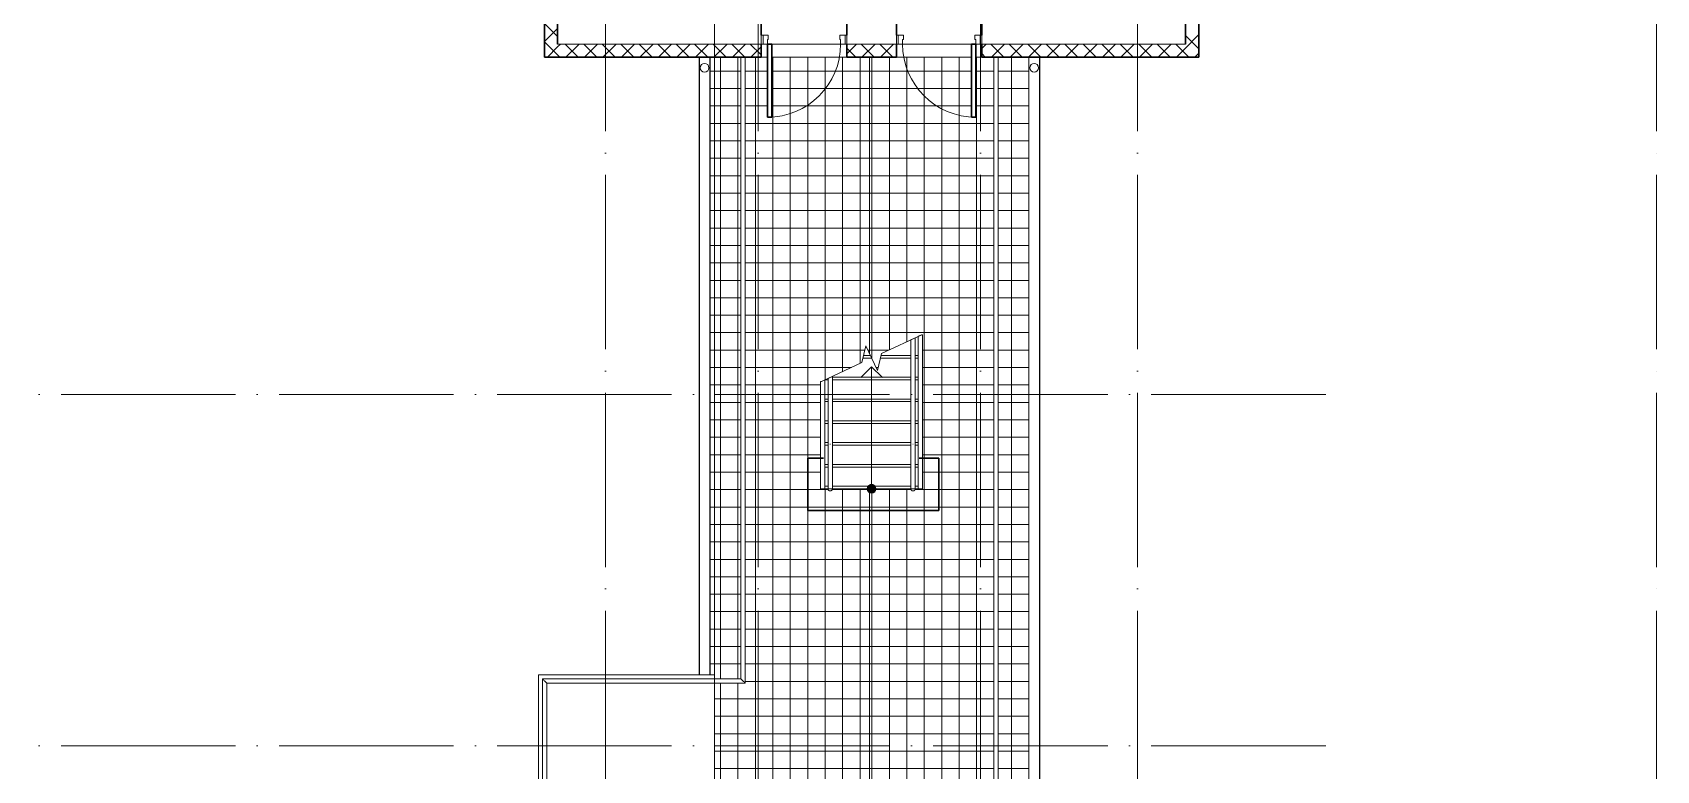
# Model space of a CAD drawing. Header units: millimetres. Extents: x -695119 to 412940, y -249585 to 622758.
# Drawn here: x 286370 to 304991, y 83329 to 91794 of the extents above; entities that cross this region are included whole.
import ezdxf

# ---------------------------------------------------------------- set-up
doc = ezdxf.new("R2010")
doc.units = ezdxf.units.MM
doc.linetypes.add('ADSK_Линия сетки', pattern=[25, 20, -2.5, 0, -2.5])
for name, color, linetype, lineweight in [('Двери', 8, 'Continuous', 9), ('Крыша', 252, 'Continuous', 9), ('Крыша штриховка', 252, 'Continuous', 9), ('Лестницы', 8, 'Continuous', 9), ('Линии', 7, 'Continuous', 9), ('Ограждение', 8, 'Continuous', 9), ('Оси', 252, 'Continuous', 9), ('Перекрытие', 252, 'Continuous', 18), ('Стены внутренние', 252, 'Continuous', 18), ('Стены штриховка', 7, 'Continuous', 9), ('Стрелки вверх', 7, 'Continuous', 18)]:
    doc.layers.add(name, color=color, linetype=linetype, lineweight=lineweight)

# ---------------------------------------------------------------- blocks, each defined once
blk = doc.blocks.new('план 2 этажа')
at = {"layer": 'Стрелки вверх', "true_color": 0x636466}
h = blk.add_hatch(color=251, dxfattribs=at)
edge = h.paths.add_edge_path()
edge.add_arc((295991, 86560), 50, 0, 360)
blk.add_hatch(color=251, dxfattribs=at).paths.add_polyline_path([(295991, 86510), (296018, 86518), (296036, 86539), (296040, 86567), (296029, 86592), (296005, 86608), (295977, 86608), (295953, 86592), (295941, 86567), (295945, 86539), (295964, 86518)])
at = {"layer": 'Двери', "color": 251, "true_color": 0x636466}
for p, q in [((294746, 91762), (294726, 91762)), ((294726, 91762), (294726, 91662)), ((294726, 91662), (294746, 91662)), ((294746, 91762), (294746, 91662)), ((294806, 91762), (294746, 91762)), ((294746, 91662), (294746, 91762)), ((294746, 91662), (294796, 91662)), ((294796, 91662), (294796, 91712)), ((294796, 91712), (294806, 91712)), ((294806, 91712), (294806, 91762)), ((295686, 91762), (295626, 91762)), ((295626, 91762), (295626, 91712)), ((295626, 91712), (295636, 91712)), ((295636, 91712), (295636, 91662)), ((295636, 91662), (295686, 91662)), ((295686, 91662), (295686, 91762)), ((295686, 91762), (295686, 91662)), ((295706, 91762), (295686, 91762)), ((295686, 91662), (295706, 91662)), ((295706, 91662), (295706, 91762)), ((296276, 91762), (296296, 91762)), ((296276, 91662), (296276, 91762)), ((296296, 91662), (296276, 91662)), ((296296, 91662), (296296, 91762)), ((296296, 91762), (296356, 91762)), ((296296, 91762), (296296, 91662)), ((296346, 91662), (296296, 91662)), ((296346, 91712), (296346, 91662)), ((296356, 91712), (296346, 91712)), ((296356, 91762), (296356, 91712)), ((297176, 91762), (297236, 91762)), ((297176, 91712), (297176, 91762)), ((297186, 91712), (297176, 91712)), ((297186, 91662), (297186, 91712)), ((297236, 91662), (297186, 91662)), ((297236, 91762), (297236, 91662)), ((297236, 91662), (297236, 91762)), ((297236, 91762), (297256, 91762)), ((297256, 91662), (297236, 91662)), ((297256, 91762), (297256, 91662))]:
    blk.add_line(p, q, dxfattribs=at)
at = {"layer": 'Двери', "color": 251, "lineweight": 30, "true_color": 0x636466}
for p, q in [((294846, 91662), (294796, 91662)), ((294796, 91662), (294796, 90822)), ((294846, 90822), (294846, 91662)), ((297136, 90822), (297136, 91662)), ((297136, 91662), (297186, 91662)), ((297186, 91662), (297186, 90822)), ((294796, 90822), (294846, 90822)), ((297186, 90822), (297136, 90822))]:
    blk.add_line(p, q, dxfattribs=at)
at = {"layer": 'Двери', "color": 251, "true_color": 0x636466}
for centre, start, end in [((294796, 91662), 270, 0), ((297186, 91662), 180, 270)]:
    blk.add_arc(centre, 840, start, end, dxfattribs=at)
at = {"layer": 'Крыша', "color": 251, "true_color": 0x636466}
for p, q in [((294014, 91510), (294014, 84426)), ((294016, 84426), (294016, 91510)), ((294137, 84426), (294137, 91510)), ((294139, 84426), (294139, 91510)), ((294726, 91510), (294796, 91510)), ((294846, 91510), (295706, 91510)), ((295966, 88113), (295966, 91510)), ((296276, 91510), (297136, 91510)), ((297186, 91510), (297256, 91510)), ((297793, 91510), (297793, 80814)), ((297795, 91510), (297795, 80816)), ((297916, 91510), (297916, 80937)), ((297918, 80939), (297918, 91510)), ((295966, 75814), (295966, 86560))]:
    blk.add_line(p, q, dxfattribs=at)
at = {"layer": 'Крыша штриховка', "color": 251, "linetype": 'Continuous', "true_color": 0x636466}
for p, q in [((294259, 91510), (294259, 84381)), ((294459, 91510), (294459, 84381)), ((294659, 91510), (294659, 75814)), ((294859, 91510), (294859, 75814)), ((295059, 91510), (295059, 75814)), ((295259, 91510), (295259, 75814)), ((295459, 91510), (295459, 87812)), ((295659, 91510), (295659, 87905)), ((295859, 91510), (295859, 87998)), ((295995, 88050), (295995, 91510)), ((296195, 88155), (296195, 91510)), ((296395, 88248), (296395, 91510)), ((296595, 80062), (296595, 91510)), ((296795, 80187), (296795, 91510)), ((296995, 80313), (296995, 91510)), ((297195, 80438), (297195, 91510)), ((297595, 80689), (297595, 91510)), ((294139, 91351), (294491, 91351)), ((294541, 91351), (294796, 91351)), ((294846, 91351), (295966, 91351)), ((297136, 91351), (295966, 91351)), ((297391, 91351), (297186, 91351)), ((297793, 91351), (297441, 91351)), ((294139, 91151), (294491, 91151)), ((294541, 91151), (294796, 91151)), ((294846, 91151), (295966, 91151)), ((297136, 91151), (295966, 91151)), ((297391, 91151), (297186, 91151)), ((297793, 91151), (297441, 91151)), ((294139, 90951), (294491, 90951)), ((294541, 90951), (294796, 90951)), ((294846, 90951), (295966, 90951)), ((297136, 90951), (295966, 90951)), ((297391, 90951), (297186, 90951)), ((297793, 90951), (297441, 90951)), ((294139, 90751), (294491, 90751)), ((294541, 90751), (295966, 90751)), ((297391, 90751), (295966, 90751)), ((297793, 90751), (297441, 90751)), ((294139, 90551), (294491, 90551)), ((294541, 90551), (295966, 90551)), ((297391, 90551), (295966, 90551)), ((297793, 90551), (297441, 90551)), ((294139, 90351), (294491, 90351)), ((294541, 90351), (295966, 90351)), ((297391, 90351), (295966, 90351)), ((297793, 90351), (297441, 90351)), ((294139, 90151), (294491, 90151)), ((294541, 90151), (295966, 90151)), ((297391, 90151), (295966, 90151)), ((297793, 90151), (297441, 90151)), ((294139, 89951), (294491, 89951)), ((294541, 89951), (295966, 89951)), ((297391, 89951), (295966, 89951)), ((297793, 89951), (297441, 89951)), ((294139, 89751), (294491, 89751)), ((294541, 89751), (295966, 89751)), ((297391, 89751), (295966, 89751)), ((297793, 89751), (297441, 89751)), ((294139, 89551), (294491, 89551)), ((294541, 89551), (295966, 89551)), ((297391, 89551), (295966, 89551)), ((297793, 89551), (297441, 89551)), ((294139, 89351), (294491, 89351)), ((294541, 89351), (295966, 89351)), ((297391, 89351), (295966, 89351)), ((297793, 89351), (297441, 89351)), ((294139, 89151), (294491, 89151)), ((294541, 89151), (295966, 89151)), ((297391, 89151), (295966, 89151)), ((297793, 89151), (297441, 89151)), ((294139, 88951), (294491, 88951)), ((294541, 88951), (295966, 88951)), ((297391, 88951), (295966, 88951)), ((297793, 88951), (297441, 88951)), ((294139, 88751), (294491, 88751)), ((294540, 88751), (295966, 88751)), ((297391, 88751), (295966, 88751)), ((297793, 88751), (297441, 88751)), ((294139, 88551), (294491, 88551)), ((294540, 88551), (295966, 88551)), ((297391, 88551), (295966, 88551)), ((297793, 88551), (297441, 88551)), ((294139, 88351), (294491, 88351)), ((294540, 88351), (295966, 88351)), ((297391, 88351), (295966, 88351)), ((297793, 88351), (297441, 88351)), ((294139, 88151), (294491, 88151)), ((294540, 88151), (295913, 88151)), ((295948, 88151), (295966, 88151)), ((296188, 88151), (295966, 88151)), ((297391, 88151), (296576, 88151)), ((297793, 88151), (297441, 88151)), ((294139, 87951), (294491, 87951)), ((294540, 87951), (295759, 87951)), ((296065, 87951), (296041, 87951)), ((297391, 87951), (296576, 87951)), ((297793, 87951), (297441, 87951)), ((294139, 87751), (294491, 87751)), ((294540, 87751), (295406, 87751)), ((297391, 87751), (296576, 87751)), ((297793, 87751), (297441, 87751)), ((294139, 87551), (294491, 87551)), ((294540, 87551), (295406, 87551)), ((297391, 87551), (296576, 87551)), ((297793, 87551), (297441, 87551)), ((294139, 87351), (294491, 87351)), ((294540, 87351), (295406, 87351)), ((297391, 87351), (296576, 87351)), ((297793, 87351), (297441, 87351)), ((294139, 87151), (294491, 87151)), ((294540, 87151), (295406, 87151)), ((297391, 87151), (296576, 87151)), ((297793, 87151), (297441, 87151)), ((294139, 86951), (294491, 86951)), ((294540, 86951), (295406, 86951)), ((297391, 86951), (296576, 86951)), ((297793, 86951), (297441, 86951)), ((294139, 86751), (294491, 86751)), ((294540, 86751), (295406, 86751)), ((297391, 86751), (296576, 86751)), ((297793, 86751), (297441, 86751)), ((294139, 86551), (294491, 86551)), ((294540, 86551), (295494, 86551)), ((295459, 86560), (295459, 75814)), ((295537, 86551), (295966, 86551)), ((295659, 86559), (295659, 75814)), ((295859, 86559), (295859, 75814)), ((296444, 86551), (295966, 86551)), ((295995, 79685), (295995, 86560)), ((296195, 79811), (296195, 86560)), ((296395, 79936), (296395, 86560)), ((297391, 86551), (296487, 86551)), ((297793, 86551), (297441, 86551)), ((294139, 86351), (294491, 86351)), ((294540, 86351), (295966, 86351)), ((297391, 86351), (295966, 86351)), ((297793, 86351), (297441, 86351)), ((294139, 86151), (294491, 86151)), ((294540, 86151), (295966, 86151)), ((297391, 86151), (295966, 86151)), ((297793, 86151), (297441, 86151)), ((294139, 85951), (294491, 85951)), ((294540, 85951), (295966, 85951)), ((297391, 85951), (295966, 85951)), ((297793, 85951), (297441, 85951)), ((294139, 85751), (294491, 85751)), ((294540, 85751), (295966, 85751)), ((297391, 85751), (295966, 85751)), ((297793, 85751), (297441, 85751)), ((294139, 85551), (294491, 85551)), ((294540, 85551), (295966, 85551)), ((297391, 85551), (295966, 85551)), ((297793, 85551), (297441, 85551)), ((294139, 85351), (294491, 85351)), ((294540, 85351), (295966, 85351)), ((297391, 85351), (295966, 85351)), ((297793, 85351), (297441, 85351)), ((294139, 85151), (294491, 85151)), ((294540, 85151), (295966, 85151)), ((297391, 85151), (295966, 85151)), ((297793, 85151), (297441, 85151)), ((294139, 84951), (294491, 84951)), ((294540, 84951), (295966, 84951)), ((297391, 84951), (295966, 84951)), ((297793, 84951), (297441, 84951)), ((294139, 84751), (294491, 84751)), ((294540, 84751), (295966, 84751)), ((297391, 84751), (295966, 84751)), ((297793, 84751), (297441, 84751)), ((294139, 84551), (294491, 84551)), ((294540, 84551), (295966, 84551)), ((297391, 84551), (295966, 84551)), ((297793, 84551), (297441, 84551)), ((294259, 84331), (294259, 82743)), ((294459, 84331), (294459, 82742)), ((294540, 84351), (295966, 84351)), ((297391, 84351), (295966, 84351)), ((297793, 84351), (297441, 84351)), ((294188, 84151), (295966, 84151)), ((297391, 84151), (295966, 84151)), ((297793, 84151), (297441, 84151)), ((294188, 83951), (295966, 83951)), ((297391, 83951), (295966, 83951)), ((297793, 83951), (297441, 83951)), ((294188, 83751), (295966, 83751)), ((297391, 83751), (295966, 83751)), ((297793, 83751), (297441, 83751)), ((294188, 83551), (295966, 83551)), ((297391, 83551), (295966, 83551)), ((297793, 83551), (297441, 83551)), ((294188, 83351), (295966, 83351)), ((297391, 83351), (295966, 83351)), ((297793, 83351), (297441, 83351))]:
    blk.add_line(p, q, dxfattribs=at)
at = {"layer": 'Лестницы', "color": 251, "true_color": 0x636466}
for p, q in [((296566, 88328), (296104, 88112)), ((296566, 88324), (296566, 88328)), ((295925, 88201), (295878, 88007)), ((295898, 88090), (295977, 88090)), ((296057, 87918), (295925, 88201)), ((296104, 88112), (296057, 87918)), ((296099, 88090), (296441, 88090)), ((296491, 88090), (296526, 88090)), ((295878, 88007), (295416, 87792)), ((295890, 88060), (295991, 88060)), ((296091, 88060), (296441, 88060)), ((296491, 88060), (296526, 88060)), ((295456, 87810), (295491, 87810)), ((295541, 87840), (296441, 87840)), ((295541, 87810), (296441, 87810)), ((296491, 87840), (296526, 87840)), ((296491, 87810), (296526, 87810)), ((295456, 87590), (295491, 87590)), ((295456, 87560), (295491, 87560)), ((295541, 87590), (296441, 87590)), ((295541, 87560), (296441, 87560)), ((296491, 87590), (296526, 87590)), ((296491, 87560), (296526, 87560)), ((295456, 87340), (295491, 87340)), ((295541, 87340), (296441, 87340)), ((296491, 87340), (296526, 87340)), ((295456, 87310), (295491, 87310)), ((295541, 87310), (296441, 87310)), ((296491, 87310), (296526, 87310)), ((295456, 87090), (295491, 87090)), ((295456, 87060), (295491, 87060)), ((295541, 87090), (296441, 87090)), ((295541, 87060), (296441, 87060)), ((296491, 87090), (296526, 87090)), ((296491, 87060), (296526, 87060)), ((295456, 86840), (295491, 86840)), ((295456, 86810), (295491, 86810)), ((295541, 86840), (296441, 86840)), ((295541, 86810), (296441, 86810)), ((296491, 86840), (296526, 86840)), ((296491, 86810), (296526, 86810)), ((295456, 86590), (295491, 86590)), ((295541, 86590), (296441, 86590)), ((296491, 86590), (296526, 86590)), ((295456, 86560), (295491, 86560)), ((295541, 86560), (296441, 86560)), ((296491, 86560), (296526, 86560))]:
    blk.add_line(p, q, dxfattribs=at)
at = {"layer": 'Линии', "color": 251, "lineweight": 18, "ltscale": 100, "true_color": 0x636466}
blk.add_line((294191, 91962), (294191, 76402), dxfattribs=at)
at = {"layer": 'Линии', "color": 251, "lineweight": 30, "ltscale": 100, "true_color": 0x636466}
for p, q in [((295261, 86910), (295261, 86310)), ((295261, 86910), (295441, 86910)), ((296761, 86910), (296535, 86910)), ((296761, 86310), (296761, 86910)), ((295261, 86310), (296761, 86310))]:
    blk.add_line(p, q, dxfattribs=at)
at = {"layer": 'Линии', "color": 251, "lineweight": 18, "true_color": 0x636466}
for centre in [(294076, 91390), (297855, 91390)]:
    blk.add_circle(centre, 50, dxfattribs=at)
at = {"layer": 'Ограждение', "color": 251, "true_color": 0x636466}
for p, q in [((294491, 91510), (294491, 84382)), ((294541, 84332), (294541, 91510)), ((297391, 91510), (297391, 80577)), ((297441, 80577), (297441, 91510)), ((296491, 88293), (296441, 88269)), ((296441, 86560), (296441, 88269)), ((296491, 86560), (296491, 88293)), ((296566, 88328), (296526, 88309)), ((296566, 88328), (296526, 88309)), ((296526, 86560), (296526, 88309)), ((296563, 88327), (296538, 88315)), ((296538, 88314), (296538, 88315)), ((296563, 88323), (296563, 88327)), ((296576, 88328), (296566, 88328)), ((296576, 88328), (296566, 88328)), ((296576, 86560), (296576, 88328)), ((295416, 87792), (295406, 87792)), ((295416, 87792), (295406, 87792)), ((295406, 86560), (295406, 87792)), ((295456, 87810), (295416, 87792)), ((295456, 87810), (295416, 87792)), ((295456, 86560), (295456, 87810)), ((295541, 87850), (295491, 87826)), ((295491, 86560), (295491, 87826)), ((295541, 86560), (295541, 87850)), ((295491, 87114), (295491, 86560)), ((295518, 87073), (295513, 87073)), ((295541, 86560), (295541, 87114)), ((296441, 87114), (296441, 86560)), ((296468, 87073), (296463, 87073)), ((296491, 86560), (296491, 87114)), ((295456, 86560), (295406, 86560)), ((295491, 86560), (295541, 86560)), ((296441, 86560), (296491, 86560)), ((296576, 86560), (296526, 86560)), ((292216, 84382), (292216, 82679)), ((294491, 84381), (292216, 84381)), ((292217, 84380), (292216, 84381)), ((292223, 84374), (292228, 84369)), ((292228, 84369), (292234, 84363)), ((292234, 84363), (292241, 84356)), ((292266, 82679), (292266, 84332)), ((292266, 84331), (294541, 84331)), ((294541, 84332), (294540, 84333))]:
    blk.add_line(p, q, dxfattribs=at)
at = {"layer": 'Ограждение', "color": 251, "true_color": 0x636466, "flags": 128}
for points in [[(295491, 86575), (295491, 86574), (295491, 86572), (295491, 86571), (295491, 86570), (295491, 86569), (295491, 86568), (295491, 86567), (295491, 86567), (295491, 86566), (295491, 86565), (295491, 86564), (295491, 86564), (295491, 86563), (295491, 86562), (295491, 86562), (295491, 86561), (295491, 86561), (295491, 86561), (295491, 86560), (295491, 86560), (295491, 86560), (295491, 86560), (295491, 86560)], [(295491, 86560), (295491, 86560), (295491, 86560), (295491, 86560), (295491, 86561), (295491, 86561), (295491, 86561), (295491, 86562), (295491, 86562), (295491, 86563)], [(295516, 86535), (295515, 86535), (295514, 86535), (295513, 86535), (295512, 86535), (295511, 86535), (295510, 86536), (295509, 86536), (295508, 86536), (295507, 86537), (295506, 86537), (295505, 86537), (295504, 86538), (295503, 86538), (295503, 86539), (295502, 86539), (295501, 86540), (295500, 86541), (295499, 86541), (295499, 86542), (295498, 86543), (295497, 86543), (295497, 86544), (295496, 86545), (295495, 86546), (295495, 86546), (295494, 86547), (295494, 86548), (295493, 86549), (295493, 86550), (295493, 86551), (295492, 86552), (295492, 86553), (295492, 86554), (295491, 86555), (295491, 86556), (295491, 86557), (295491, 86558), (295491, 86559), (295491, 86560), (295491, 86560)], [(295518, 86560), (295516, 86560), (295514, 86560)], [(295541, 86560), (295541, 86559), (295541, 86558), (295541, 86557), (295540, 86556), (295540, 86555), (295540, 86554), (295540, 86553), (295540, 86552), (295539, 86551), (295539, 86550), (295538, 86549), (295538, 86548), (295538, 86548), (295537, 86547), (295536, 86546), (295536, 86545), (295535, 86544), (295535, 86543), (295534, 86543), (295533, 86542), (295533, 86541), (295532, 86541), (295531, 86540), (295530, 86539), (295529, 86539), (295528, 86538), (295528, 86538), (295527, 86537), (295526, 86537), (295525, 86537), (295524, 86536), (295523, 86536), (295522, 86536), (295521, 86536), (295520, 86535), (295519, 86535), (295518, 86535), (295517, 86535), (295516, 86535), (295516, 86535)], [(295541, 86560), (295541, 86560), (295541, 86560), (295541, 86560), (295541, 86560), (295541, 86561), (295541, 86561), (295541, 86561), (295541, 86562), (295541, 86562), (295541, 86563), (295541, 86564), (295541, 86564), (295541, 86565), (295541, 86566), (295541, 86567), (295541, 86567), (295541, 86568), (295541, 86569), (295541, 86570), (295541, 86571), (295541, 86572), (295541, 86574), (295541, 86575), (295541, 86575)], [(295541, 86563), (295541, 86562), (295541, 86562), (295541, 86561), (295541, 86561), (295541, 86561), (295541, 86560), (295541, 86560), (295541, 86560), (295541, 86560)], [(296441, 86575), (296441, 86574), (296441, 86572), (296441, 86571), (296441, 86570), (296441, 86569), (296441, 86568), (296441, 86567), (296441, 86567), (296441, 86566), (296441, 86565), (296441, 86564), (296441, 86564), (296441, 86563), (296441, 86562), (296441, 86562), (296441, 86561), (296441, 86561), (296441, 86561), (296441, 86560), (296441, 86560), (296441, 86560), (296441, 86560), (296441, 86560)], [(296441, 86560), (296441, 86560), (296441, 86560), (296441, 86560), (296441, 86561), (296441, 86561), (296441, 86561), (296441, 86562), (296441, 86562), (296441, 86563)], [(296466, 86535), (296465, 86535), (296464, 86535), (296463, 86535), (296462, 86535), (296461, 86535), (296460, 86536), (296459, 86536), (296458, 86536), (296457, 86537), (296456, 86537), (296455, 86537), (296454, 86538), (296453, 86538), (296453, 86539), (296452, 86539), (296451, 86540), (296450, 86541), (296449, 86541), (296449, 86542), (296448, 86543), (296447, 86543), (296447, 86544), (296446, 86545), (296445, 86546), (296445, 86546), (296444, 86547), (296444, 86548), (296443, 86549), (296443, 86550), (296443, 86551), (296442, 86552), (296442, 86553), (296442, 86554), (296441, 86555), (296441, 86556), (296441, 86557), (296441, 86558), (296441, 86559), (296441, 86560), (296441, 86560)], [(296468, 86560), (296466, 86560), (296464, 86560)], [(296491, 86560), (296491, 86559), (296491, 86558), (296491, 86557), (296490, 86556), (296490, 86555), (296490, 86554), (296490, 86553), (296490, 86552), (296489, 86551), (296489, 86550), (296488, 86549), (296488, 86548), (296488, 86548), (296487, 86547), (296486, 86546), (296486, 86545), (296485, 86544), (296485, 86543), (296484, 86543), (296483, 86542), (296483, 86541), (296482, 86541), (296481, 86540), (296480, 86539), (296479, 86539), (296478, 86538), (296478, 86538), (296477, 86537), (296476, 86537), (296475, 86537), (296474, 86536), (296473, 86536), (296472, 86536), (296471, 86536), (296470, 86535), (296469, 86535), (296468, 86535), (296467, 86535), (296466, 86535), (296466, 86535)], [(296491, 86560), (296491, 86560), (296491, 86560), (296491, 86560), (296491, 86560), (296491, 86561), (296491, 86561), (296491, 86561), (296491, 86562), (296491, 86562), (296491, 86563), (296491, 86564), (296491, 86564), (296491, 86565), (296491, 86566), (296491, 86567), (296491, 86567), (296491, 86568), (296491, 86569), (296491, 86570), (296491, 86571), (296491, 86572), (296491, 86574), (296491, 86575), (296491, 86575)], [(296491, 86563), (296491, 86562), (296491, 86562), (296491, 86561), (296491, 86561), (296491, 86561), (296491, 86560), (296491, 86560), (296491, 86560), (296491, 86560)], [(292216, 84382), (292216, 84381), (292219, 84378), (292223, 84374)], [(292266, 84331), (292265, 84332), (292263, 84335), (292258, 84339), (292253, 84344), (292247, 84350), (292241, 84356)], [(294516, 84356), (294509, 84363), (294503, 84369), (294498, 84374), (294494, 84378), (294492, 84381), (294491, 84382)], [(294516, 84356), (294522, 84350), (294528, 84344), (294534, 84339), (294538, 84335), (294540, 84332), (294541, 84331)]]:
    blk.add_lwpolyline(points, dxfattribs=at)
at = {"layer": 'Ограждение', "color": 251, "true_color": 0x636466}
for centre, start_param, end_param in [((295516, 86575), 4.637809, 4.712389), ((295516, 86575), 4.712389, 4.786969), ((296466, 86575), 4.637809, 4.712389), ((296466, 86575), 4.712389, 4.786969)]:
    blk.add_ellipse(centre, major_axis=(25, 0), ratio=0.605083, start_param=start_param, end_param=end_param, dxfattribs=at)
at = {"layer": 'Оси', "color": 251, "linetype": 'ADSK_Линия сетки', "ltscale": 100, "true_color": 0x636466}
for p, q in [((292941, 112662), (292941, 46686)), ((294691, 112662), (294691, 46686)), ((297241, 112662), (297241, 46686)), ((299041, 112662), (299041, 46686)), ((304991, 112662), (304991, 47956)), ((301198, 87642), (255081, 87642)), ((301198, 83612), (255119, 83612))]:
    blk.add_line(p, q, dxfattribs=at)
at = {"layer": 'Перекрытие', "color": 251, "ltscale": 100, "true_color": 0x636466}
for p, q in [((294188, 84426), (292171, 84426)), ((292171, 84426), (292171, 82979)), ((294188, 84381), (294188, 84426)), ((294188, 82743), (294188, 84331))]:
    blk.add_line(p, q, dxfattribs=at)
at = {"layer": 'Стены внутренние', "color": 251, "lineweight": 30, "true_color": 0x636466}
for p, q in [((292239, 93442), (292239, 91510)), ((299743, 91510), (299743, 93442)), ((292391, 91662), (292391, 92212)), ((294726, 91762), (294726, 92212)), ((295706, 91762), (295706, 92212)), ((296276, 91762), (296276, 92212)), ((297256, 91762), (297256, 92212)), ((299591, 91662), (299591, 92212)), ((294726, 91510), (294726, 91662)), ((295706, 91510), (295706, 91662)), ((296276, 91510), (296276, 91662)), ((297256, 91510), (297256, 91662)), ((292239, 91510), (294726, 91510)), ((295706, 91510), (296276, 91510)), ((297256, 91510), (299743, 91510))]:
    blk.add_line(p, q, dxfattribs=at)
at = {"layer": 'Стены внутренние', "color": 251, "linetype": 'Continuous', "lineweight": 9, "true_color": 0x636466}
for p, q in [((292391, 91748), (292241, 91898)), ((292241, 91690), (292391, 91840)), ((292391, 91536), (292241, 91686)), ((292274, 91512), (292391, 91628)), ((292391, 91628), (292424, 91662)), ((292628, 91512), (292478, 91662)), ((292486, 91512), (292636, 91662)), ((292840, 91512), (292690, 91662)), ((292698, 91512), (292848, 91662)), ((293052, 91512), (292902, 91662)), ((292911, 91512), (293061, 91662)), ((293264, 91512), (293114, 91662)), ((293123, 91512), (293273, 91662)), ((293476, 91512), (293326, 91662)), ((293335, 91512), (293485, 91662)), ((293688, 91512), (293538, 91662)), ((293547, 91512), (293697, 91662)), ((293900, 91512), (293750, 91662)), ((293759, 91512), (293909, 91662)), ((294112, 91512), (293962, 91662)), ((293971, 91512), (294121, 91662)), ((294325, 91512), (294175, 91662)), ((294183, 91512), (294333, 91662)), ((294537, 91512), (294387, 91662)), ((294396, 91512), (294546, 91662)), ((294724, 91537), (294599, 91662)), ((294608, 91512), (294724, 91628)), ((295708, 91551), (295818, 91662)), ((296022, 91512), (295872, 91662)), ((295880, 91512), (296030, 91662)), ((296234, 91512), (296084, 91662)), ((296093, 91512), (296243, 91662)), ((297258, 91616), (297303, 91662)), ((297507, 91512), (297357, 91662)), ((297365, 91512), (297515, 91662)), ((297719, 91512), (297569, 91662)), ((297578, 91512), (297728, 91662)), ((297931, 91512), (297781, 91662)), ((297790, 91512), (297940, 91662)), ((298143, 91512), (297993, 91662)), ((298002, 91512), (298152, 91662)), ((298355, 91512), (298205, 91662)), ((298214, 91512), (298364, 91662)), ((298567, 91512), (298417, 91662)), ((298426, 91512), (298576, 91662)), ((298779, 91512), (298629, 91662)), ((298638, 91512), (298788, 91662)), ((298991, 91512), (298841, 91662)), ((298850, 91512), (299000, 91662)), ((299204, 91512), (299054, 91662)), ((299062, 91512), (299212, 91662)), ((299416, 91512), (299266, 91662)), ((299275, 91512), (299425, 91662)), ((299591, 91549), (299478, 91662)), ((299591, 91616), (299741, 91766)), ((299741, 91611), (299591, 91761)), ((299743, 91649), (299741, 91652)), ((292415, 91512), (292391, 91536)), ((292784, 91510), (292783, 91512)), ((292995, 91512), (292994, 91510)), ((293840, 91510), (293839, 91512)), ((294192, 91510), (294191, 91512)), ((294403, 91512), (294402, 91510)), ((294724, 91524), (294726, 91524)), ((295810, 91512), (295708, 91613)), ((297256, 91524), (297258, 91524)), ((297294, 91512), (297258, 91548)), ((298063, 91510), (298062, 91512)), ((299119, 91510), (299118, 91512)), ((299471, 91510), (299470, 91511)), ((299487, 91512), (299591, 91616)), ((299628, 91512), (299591, 91549)), ((299699, 91512), (299741, 91554))]:
    blk.add_line(p, q, dxfattribs=at)
at = {"layer": 'Стены внутренние', "color": 251, "true_color": 0x636466}
for p, q in [((292391, 91662), (294726, 91662)), ((295636, 91662), (294846, 91662)), ((295706, 91662), (296276, 91662)), ((297136, 91662), (296346, 91662)), ((299591, 91662), (297256, 91662))]:
    blk.add_line(p, q, dxfattribs=at)
at = {"layer": 'Стены штриховка', "color": 251, "true_color": 0x636466}
for p, q in [((292241, 91510), (292241, 93440)), ((299741, 93440), (299741, 91510)), ((294724, 91662), (294724, 91512)), ((295708, 91512), (295708, 91662)), ((296274, 91662), (296274, 91512)), ((297258, 91512), (297258, 91662)), ((294724, 91512), (292239, 91512)), ((296274, 91512), (295708, 91512)), ((299743, 91512), (297258, 91512))]:
    blk.add_line(p, q, dxfattribs=at)
at = {"layer": 'Стрелки вверх', "color": 251, "true_color": 0x636466}
for p, q in [((295991, 87960), (295866, 87835)), ((295991, 87810), (295991, 87960)), ((295991, 87960), (296116, 87835)), ((295991, 87560), (295991, 87810)), ((295991, 87310), (295991, 87560)), ((295991, 87060), (295991, 87310)), ((295991, 86810), (295991, 87060)), ((295991, 86560), (295991, 86810)), ((295953, 86592), (295941, 86567)), ((295977, 86608), (295953, 86592)), ((296005, 86608), (295977, 86608)), ((296029, 86592), (296005, 86608)), ((296040, 86567), (296029, 86592)), ((295941, 86567), (295945, 86539)), ((295945, 86539), (295964, 86518)), ((295964, 86518), (295991, 86510)), ((295991, 86510), (296018, 86518)), ((296018, 86518), (296036, 86539)), ((296036, 86539), (296040, 86567))]:
    blk.add_line(p, q, dxfattribs=at)
blk.add_circle((295991, 86560), 50, dxfattribs=at)

msp = doc.modelspace()

# ---------------------------------------------------------------- block references
msp.add_blockref('план 2 этажа', (0, 0))

doc.saveas('drawing.dxf')
